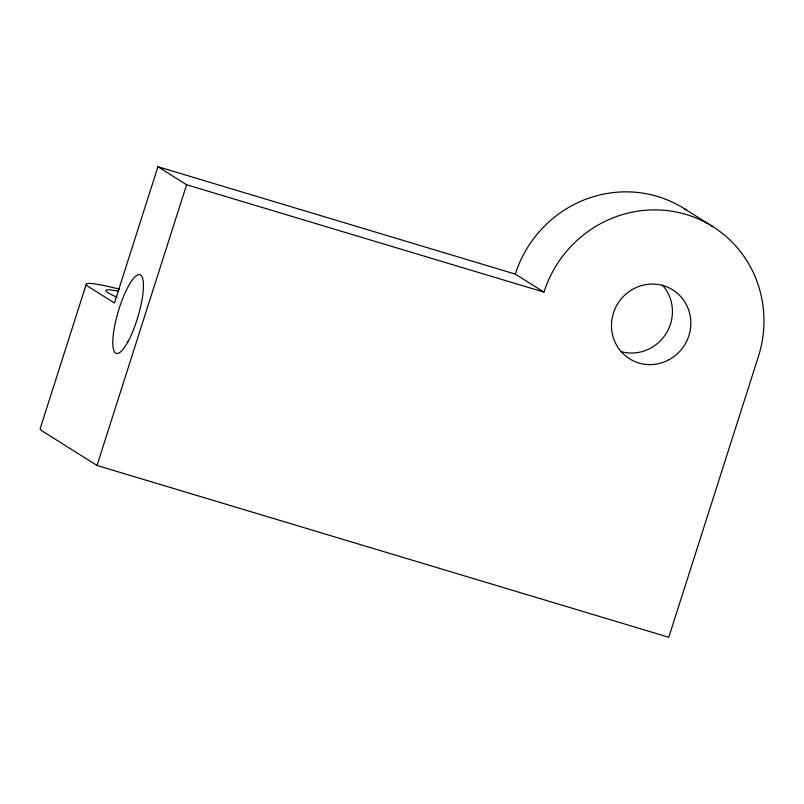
<?xml version="1.0" encoding="UTF-8"?>
<svg xmlns="http://www.w3.org/2000/svg" width="804" height="804" viewBox="0 0 804 804"><rect width="100%" height="100%" fill="white"/><g stroke="black" fill="none" stroke-linecap="round" stroke-linejoin="round"><path stroke-width="1.21" d="M86.289 284.093L40.2 428.522A115.555 7.658 17.7 0 0 43.044 431.517L97.013 465.466L668.787 637.281L758.383 356.564A115.555 111.686 -57.8 0 0 686.224 214.507A115.555 111.686 -57.8 0 0 543.966 292.133L186.608 184.749L157.946 166.719L114.449 303.007L89.143 287.088A115.555 7.658 17.7 0 1 119.615 289.169M97.013 465.466L186.608 184.749M157.946 166.719L515.304 274.104L543.966 292.133M684.124 208.558L712.776 226.587M515.304 274.104A115.555 111.686 -57.8 0 1 687.159 210.537M662.295 284.958A40.662 39.295 -57.8 0 1 665.993 333.71A40.662 39.295 -57.8 0 1 620.417 351.408M117.012 297.289A95.013 6.301 17.7 0 1 118.168 291.138M669.119 359.689A40.662 39.295 -57.8 0 0 672.847 289.953A40.662 39.295 -57.8 0 0 611.542 323.399A40.662 39.295 -57.8 0 0 669.119 359.689M127.866 341.861A41.084 10.191 -73.3 0 0 141.544 275.913A41.084 10.191 -73.3 0 0 114.982 324.404A41.084 10.191 -73.3 0 0 127.866 341.861"/></g></svg>
